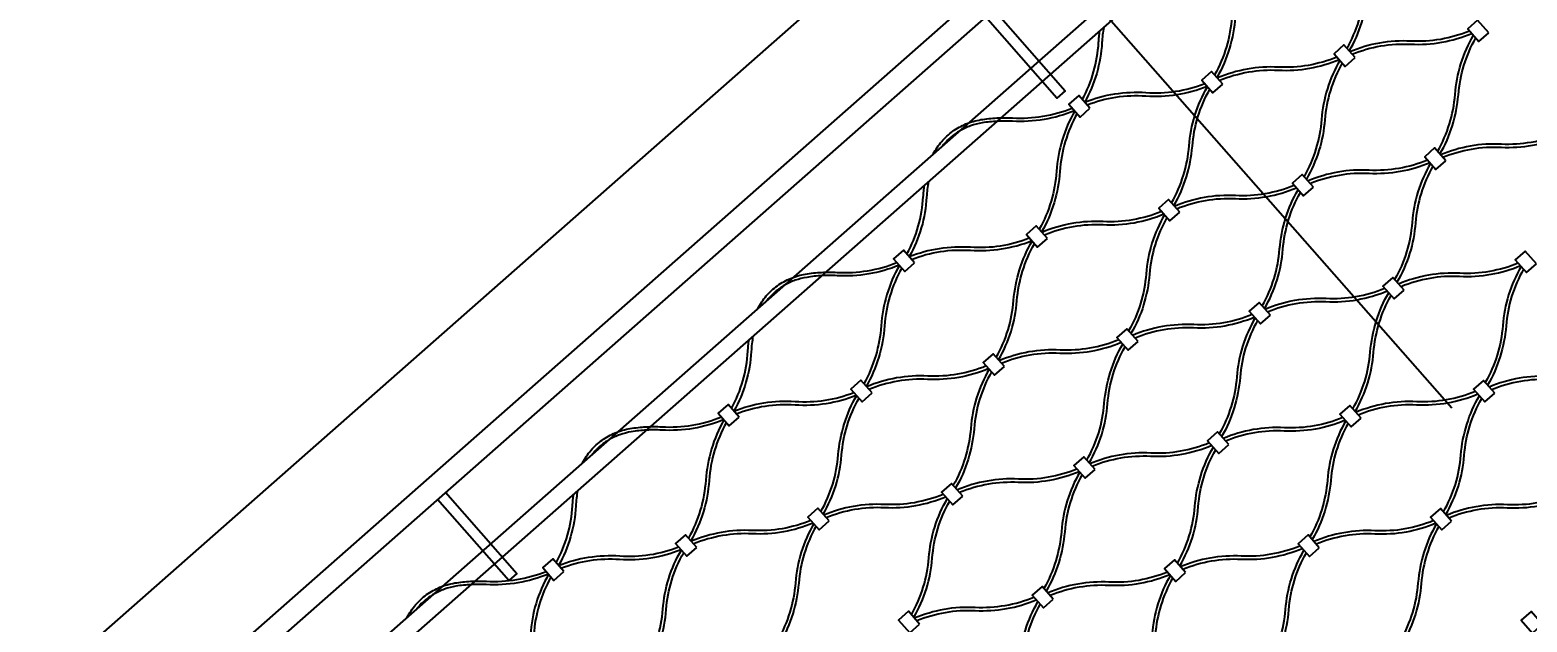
# Model space of a CAD drawing. Header units: millimetres. Extents: x 832728086 to 834530684, y 817551485 to 818349469.
# Drawn here: x 834422796 to 834423475, y 817821635 to 817821903 of the extents above; entities that cross this region are included whole.
import ezdxf

# ---------------------------------------------------------------- set-up
doc = ezdxf.new("R2010")
doc.units = ezdxf.units.MM
doc.header["$LTSCALE"] = 100
doc.linetypes.add('Grid Line', pattern=[22.225, 12.7, -3.175, 3.175, -3.175])
doc.layers.add('056-Railing-l', color=6, linetype='Continuous', lineweight=25)
for name, color, linetype in [('DLN020__', 6, 'Continuous'), ('DLN030_2', 1, 'Continuous'), ('mesh- l', 8, 'Continuous')]:
    doc.layers.add(name, color=color, linetype=linetype)
doc.styles.add('Swis721tBT', font='swissl.ttf')
doc.dimstyles.new('INTDIM350', dxfattribs={"dimtxt": 350, "dimasz": 200, "dimexe": 100, "dimexo": 150, "dimgap": 100, "dimtad": 1, "dimdec": 0, "dimzin": 9, "dimdsep": 46, "dimtxsty": 'Swis721tBT', "dimblk": 'OPEN30', "dimcen": -125, "dimclrd": 256, "dimclre": 256, "dimclrt": 2, "dimaunit": 1, "dimadec": 1, "dimazin": 0, "dimtfac": 0.444444, "dimtdec": 0, "dimtix": 1, "dimtmove": 2, "dimatfit": 3, "dimldrblk": 'OPEN30', "dimfxl": 0, "dimtolj": 1, "dimlwd": -1, "dimlwe": -1, "dimarcsym": 0})

# ---------------------------------------------------------------- blocks, each defined once
blk = doc.blocks.new('*D78')
at = {"layer": 'Defpoints', "color": 0}
for p in [(834424049.48, 817822695.36), (834423456.84, 817822182.7, 0.01), (834424222.84, 817821297.19, 0.01)]:
    blk.add_point(p, dxfattribs=at)
at = {"layer": 'DLN030_2', "linetype": 'Continuous'}
for p, q in [((834423570.28, 817822280.84), (834424125.11, 817822760.78)), ((834424815.48, 817821809.84), (834424049.48, 817822695.36)), ((834424336.28, 817821395.32), (834424891.11, 817821875.26))]:
    blk.add_line(p, q, dxfattribs=at)
at = {"layer": 'DLN030_2', "color": 2, "insert": (834424288.83, 817822128.34), "char_height": 175, "attachment_point": 5, "rotation": 130.86084, "style": 'Swis721tBT'}
blk.add_mtext('\\A1;1100 MIN.', dxfattribs=at)
blk = doc.blocks.new('_Open30')
at = {"color": 0, "linetype": 'ByBlock', "lineweight": -2}
for p, q in [((-1, 0.2679), (0, 0)), ((0, 0), (-1, -0.2679)), ((0, 0), (-1, 0))]:
    blk.add_line(p, q, dxfattribs=at)

msp = doc.modelspace()

# ---------------------------------------------------------------- linework, layer by layer
at = {"layer": '056-Railing-l', "elevation": 0.0052}
msp.add_lwpolyline([(834423493.1161, 817822141.4807), (834422485.3233, 817821254.5475, -0.41421356), (834422478.2666, 817821254.9976), (834422448.6416, 817821288.6596, -0.41421356), (834422449.0917, 817821295.7163), (834423456.8845, 817822182.6494)], format="xyb", dxfattribs=at)
msp.add_lwpolyline([(834423490.263, 817822152.2908), (834422474.9633, 817821258.7511)], dxfattribs=at)
at = {"layer": '056-Railing-l'}
for points in [[(834422503.9716, 817821229.5686), (834423502.3835, 817822108.2459)], [(834422509.2569, 817821223.5631), (834423507.6688, 817822102.2404)], [(834423233.2385, 817821912.6736), (834423265.5968, 817821875.9059), (834423261.8434, 817821872.6026), (834423229.485, 817821909.3703)], [(834422984.5738, 817821693.8301), (834423016.9322, 817821657.0625), (834423013.1787, 817821653.7592), (834422980.8204, 817821690.5268)]]:
    msp.add_lwpolyline(points, dxfattribs=at)
at = {"layer": 'DLN020__', "linetype": 'Grid Line'}
msp.add_line((834425958.1968, 817818871.8664), (834422935.9249, 817822305.974), dxfattribs=at)
at = {"layer": 'mesh- l'}
for points in [[(834423393.5137, 817821895.1373, 0.05541212), (834423398.8976, 817821907.5854, 0.05509445), (834423401.4249, 817821920.9114, -0.0561917), (834423404.0935, 817821934.8166, -0.05650781), (834423409.7989, 817821947.774)], [(834423394.5805, 817821893.9251, 0.05643381), (834423400.2721, 817821906.8711, 0.05608633), (834423402.9349, 817821920.7613, -0.05520174), (834423405.468, 817821934.1023, -0.05548959), (834423410.8655, 817821946.562)], [(834423349.5743, 817821936.7683, 0.05606721), (834423343.8937, 817821923.5498, 0.05608013), (834423341.2922, 817821909.3997, -0.05502564), (834423338.8287, 817821895.8397, -0.05501314), (834423333.4671, 817821883.1434)], [(834423350.6469, 817821935.5495, 0.05501314), (834423345.2853, 817821922.8532, 0.05502564), (834423342.8218, 817821909.2932, -0.05608013), (834423340.2203, 817821895.1431, -0.05606721), (834423334.5397, 817821881.9246)], [(834423273.4316, 817821871.9198, 0.05599537), (834423278.5809, 817821884.4713, 0.05505305), (834423280.8426, 817821897.8511, -0.01031828), (834423281.0472, 817821900.4667, -0.01035536), (834423281.3599, 817821903.0716)], [(834423283.143, 817821904.6408, 0.01408953), (834423282.6516, 817821901.197, 0.01402125), (834423282.3546, 817821897.731, -0.05610981), (834423279.9644, 817821883.7695, -0.05708383), (834423274.5057, 817821870.7024)], [(834423394.8113, 817821893.6629, -0.05643381), (834423408.3756, 817821897.6634, -0.05608633), (834423422.4915, 817821898.5398, 0.05520174), (834423436.0463, 817821899.3572, 0.05548959), (834423449.0908, 817821903.1279)], [(834423395.8781, 817821892.4506, -0.05541212), (834423408.9095, 817821896.2093, -0.05509445), (834423422.4485, 817821897.0229, 0.0561917), (834423436.5801, 817821897.9032, 0.05650781), (834423450.1574, 817821901.916)], [(834423434.6342, 817821848.4134, 0.05541212), (834423440.0181, 817821860.8616, 0.05509445), (834423442.5454, 817821874.1875, -0.0561917), (834423445.214, 817821888.0927, -0.05650781), (834423450.9194, 817821901.0501)], [(834423435.701, 817821847.2012, 0.05643381), (834423441.3926, 817821860.1472, 0.05608633), (834423444.0554, 817821874.0374, -0.05520174), (834423446.5885, 817821887.3784, -0.05548959), (834423451.986, 817821899.8381)], [(834423389.0096, 817821891.1734, -0.05541212), (834423375.9782, 817821887.4147, -0.05509445), (834423362.4392, 817821886.6011, 0.0561917), (834423348.3077, 817821885.7208, 0.05650781), (834423334.7303, 817821881.708)], [(834423390.0764, 817821889.9611, -0.05643381), (834423376.5121, 817821885.9606, -0.05608633), (834423362.3963, 817821885.0842, 0.05520174), (834423348.8415, 817821884.2668, 0.05548959), (834423335.7969, 817821880.4961)], [(834423390.3072, 817821889.6989, 0.05643381), (834423384.6156, 817821876.7529, 0.05608633), (834423381.9528, 817821862.8627, -0.05520174), (834423379.4197, 817821849.5217, -0.05548959), (834423374.0222, 817821837.062)], [(834423391.374, 817821888.4867, 0.05541212), (834423385.9901, 817821876.0386, 0.05509445), (834423383.4628, 817821862.7126, -0.0561917), (834423380.7942, 817821848.8074, -0.05650781), (834423375.0888, 817821835.85)], [(834423274.5057, 817821870.7024, -0.05708602), (834423288.1553, 817821874.474, -0.05611313), (834423302.3062, 817821875.0891, 0.0550563), (834423315.8638, 817821875.6497, 0.05599755), (834423328.963, 817821879.1794)], [(834423275.5783, 817821869.4836, -0.05599755), (834423288.6775, 817821873.0133, -0.0550563), (834423302.2351, 817821873.5739, 0.05611313), (834423316.386, 817821874.189, 0.05708602), (834423330.0356, 817821877.9606)], [(834423313.941, 817821825.1074, 0.05541212), (834423319.3249, 817821837.5555, 0.05509445), (834423321.8522, 817821850.8815, -0.0561917), (834423324.5208, 817821864.7866, -0.05650781), (834423330.2262, 817821877.7441)], [(834423315.0078, 817821823.8952, 0.05643381), (834423320.6995, 817821836.8412, 0.05608633), (834423323.3622, 817821850.7313, -0.05520174), (834423325.8953, 817821864.0724, -0.05548959), (834423331.2928, 817821876.5321)], [(834423205.8347, 817821847.2607, -0.05860139), (834423209.6418, 817821852.9086, -0.05917135), (834423214.6598, 817821857.5129, -0.02930836), (834423217.5562, 817821859.3515, -0.02849228), (834423220.6456, 817821860.844, -0.02885387), (834423223.9905, 817821862.0099, -0.02749601), (834423227.4458, 817821862.7924, -0.0280161), (834423234.6055, 817821863.5956, -0.02801983), (834423241.81, 817821863.5933, 0.05502888), (834423255.5718, 817821864.3316, 0.05501523), (834423268.8414, 817821868.0535)], [(834423269.9155, 817821866.8361, -0.05606931), (834423256.0879, 817821862.8633, -0.05608344), (834423241.7232, 817821862.0624, 0.02749376), (834423234.8222, 817821862.0719, 0.02749016), (834423227.9618, 817821861.3242, 0.04356081), (834423222.767, 817821859.9944, 0.04700524), (834423217.8995, 817821857.7526, 0.04659424), (834423213.6778, 817821854.7471, 0.04734182), (834423210.0916, 817821851.0071)], [(834423270.0016, 817821866.7384, 0.05606721), (834423264.3211, 817821853.5199, 0.05608013), (834423261.7195, 817821839.3698, -0.05502564), (834423259.256, 817821825.8098, -0.05501314), (834423253.8944, 817821813.1135)], [(834423271.0742, 817821865.5196, 0.05501314), (834423265.7127, 817821852.8233, 0.05502564), (834423263.2491, 817821839.2633, -0.05608013), (834423260.6476, 817821825.1131, -0.05606721), (834423254.9671, 817821811.8947)], [(834423435.9318, 817821846.939, -0.05643381), (834423449.4961, 817821850.9396, -0.05608633), (834423463.612, 817821851.8159, 0.05520174), (834423477.1668, 817821852.6333, 0.05548959), (834423490.2113, 817821856.404)], [(834423436.9987, 817821845.7268, -0.05541212), (834423450.03, 817821849.4854, -0.05509445), (834423463.5691, 817821850.299, 0.0561917), (834423477.7006, 817821851.1793, 0.05650781), (834423491.2779, 817821855.1921)], [(834423430.1301, 817821844.4495, -0.05541212), (834423417.0988, 817821840.6908, -0.05509445), (834423403.5597, 817821839.8772, 0.0561917), (834423389.4282, 817821838.9969, 0.05650781), (834423375.8509, 817821834.9841)], [(834423431.1969, 817821843.2372, -0.05643381), (834423417.6326, 817821839.2367, -0.05608633), (834423403.5168, 817821838.3604, 0.05520174), (834423389.962, 817821837.5429, 0.05548959), (834423376.9175, 817821833.7722)], [(834423431.4277, 817821842.975, 0.05643381), (834423425.7361, 817821830.029, 0.05608633), (834423423.0734, 817821816.1389, -0.05520174), (834423420.5403, 817821802.7978, -0.05548959), (834423415.1427, 817821790.3381)], [(834423432.4946, 817821841.7628, 0.05541212), (834423427.1106, 817821829.3147, 0.05509445), (834423424.5834, 817821815.9887, -0.0561917), (834423421.9147, 817821802.0836, -0.05650781), (834423416.2093, 817821789.1261)], [(834423193.8589, 817821801.8899, 0.05599537), (834423199.0083, 817821814.4414, 0.05505305), (834423201.2699, 817821827.8211, -0.01031828), (834423201.4746, 817821830.4367, -0.01035536), (834423201.7872, 817821833.0416)], [(834423203.5703, 817821834.6109, 0.01408953), (834423203.079, 817821831.1671, 0.01402125), (834423202.7819, 817821827.701, -0.05610981), (834423200.3917, 817821813.7396, -0.05708383), (834423194.933, 817821800.6724)], [(834423315.2386, 817821823.633, -0.05643381), (834423328.8029, 817821827.6335, -0.05608633), (834423342.9188, 817821828.5098, 0.05520174), (834423356.4736, 817821829.3273, 0.05548959), (834423369.5181, 817821833.098)], [(834423316.3055, 817821822.4207, -0.05541212), (834423329.3368, 817821826.1794, -0.05509445), (834423342.8759, 817821826.993, 0.0561917), (834423357.0074, 817821827.8733, 0.05650781), (834423370.5847, 817821831.8861)], [(834423355.0615, 817821778.3835, 0.05541212), (834423360.4454, 817821790.8316, 0.05509445), (834423362.9727, 817821804.1576, -0.0561917), (834423365.6414, 817821818.0628, -0.05650781), (834423371.3467, 817821831.0202)], [(834423356.1284, 817821777.1713, 0.05643381), (834423361.82, 817821790.1173, 0.05608633), (834423364.4827, 817821804.0075, -0.05520174), (834423367.0158, 817821817.3485, -0.05548959), (834423372.4133, 817821829.8082)], [(834423309.4369, 817821821.1434, -0.05541212), (834423296.4056, 817821817.3848, -0.05509445), (834423282.8665, 817821816.5712, 0.0561917), (834423268.735, 817821815.6909, 0.05650781), (834423255.1577, 817821811.6781)], [(834423310.5037, 817821819.9312, -0.05643381), (834423296.9395, 817821815.9306, -0.05608633), (834423282.8236, 817821815.0543, 0.05520174), (834423269.2688, 817821814.2369, 0.05548959), (834423256.2243, 817821810.4662)], [(834423310.7345, 817821819.669, 0.05643381), (834423305.0429, 817821806.723, 0.05608633), (834423302.3802, 817821792.8328, -0.05520174), (834423299.8471, 817821779.4917, -0.05548959), (834423294.4495, 817821767.032)], [(834423311.8014, 817821818.4568, 0.05541212), (834423306.4174, 817821806.0086, 0.05509445), (834423303.8902, 817821792.6827, -0.0561917), (834423301.2215, 817821778.7775, -0.05650781), (834423295.5161, 817821765.8201)], [(834423194.933, 817821800.6724, -0.05708602), (834423208.5826, 817821804.4441, -0.05611313), (834423222.7335, 817821805.0592, 0.0550563), (834423236.2912, 817821805.6198, 0.05599755), (834423249.3903, 817821809.1495)], [(834423196.0057, 817821799.4537, -0.05599755), (834423209.1048, 817821802.9834, -0.0550563), (834423222.6624, 817821803.544, 0.05611313), (834423236.8133, 817821804.1591, 0.05708602), (834423250.4629, 817821807.9307)], [(834423234.3683, 817821755.0775, 0.05541212), (834423239.7522, 817821767.5256, 0.05509445), (834423242.2795, 817821780.8516, -0.0561917), (834423244.9482, 817821794.7567, -0.05650781), (834423250.6536, 817821807.7141)], [(834423235.4352, 817821753.8653, 0.05643381), (834423241.1268, 817821766.8113, 0.05608633), (834423243.7895, 817821780.7014, -0.05520174), (834423246.3226, 817821794.0425, -0.05548959), (834423251.7201, 817821806.5022)], [(834423126.262, 817821777.2308, -0.05860139), (834423130.0691, 817821782.8787, -0.05917135), (834423135.0872, 817821787.483, -0.02930836), (834423137.9836, 817821789.3216, -0.02849228), (834423141.0729, 817821790.8141, -0.02885387), (834423144.4178, 817821791.98, -0.02749601), (834423147.8731, 817821792.7625, -0.0280161), (834423155.0328, 817821793.5657, -0.02801983), (834423162.2373, 817821793.5633, 0.05502888), (834423175.9992, 817821794.3016, 0.05501523), (834423189.2687, 817821798.0236)], [(834423190.3428, 817821796.8062, -0.05606931), (834423176.5152, 817821792.8334, -0.05608344), (834423162.1505, 817821792.0325, 0.02749376), (834423155.2495, 817821792.042, 0.02749016), (834423148.3891, 817821791.2942, 0.04356081), (834423143.1943, 817821789.9645, 0.04700524), (834423138.3269, 817821787.7227, 0.04659424), (834423134.1051, 817821784.7172, 0.04734182), (834423130.5189, 817821780.9772)], [(834423190.4289, 817821796.7085, 0.05606721), (834423184.7484, 817821783.49, 0.05608013), (834423182.1469, 817821769.3398, -0.05502564), (834423179.6833, 817821755.7799, -0.05501314), (834423174.3218, 817821743.0835)], [(834423471.2506, 817821797.7256, -0.05541212), (834423458.2193, 817821793.9669, -0.05509445), (834423444.6802, 817821793.1533, 0.0561917), (834423430.5487, 817821792.273, 0.05650781), (834423416.9714, 817821788.2602)], [(834423191.5015, 817821795.4897, 0.05501314), (834423186.14, 817821782.7934, 0.05502564), (834423183.6764, 817821769.2334, -0.05608013), (834423181.0749, 817821755.0832, -0.05606721), (834423175.3944, 817821741.8648)], [(834423472.3175, 817821796.5134, -0.05643381), (834423458.7532, 817821792.5128, -0.05608633), (834423444.6373, 817821791.6365, 0.05520174), (834423431.0825, 817821790.819, 0.05548959), (834423418.038, 817821787.0483)], [(834423472.5482, 817821796.2511, 0.05643381), (834423466.8566, 817821783.3051, 0.05608633), (834423464.1939, 817821769.415, -0.05520174), (834423461.6608, 817821756.0739, -0.05548959), (834423456.2633, 817821743.6142)], [(834423473.6151, 817821795.0389, 0.05541212), (834423468.2311, 817821782.5908, 0.05509445), (834423465.7039, 817821769.2648, -0.0561917), (834423463.0352, 817821755.3597, -0.05650781), (834423457.3298, 817821742.4023)], [(834423356.3591, 817821776.9091, -0.05643381), (834423369.9234, 817821780.9096, -0.05608633), (834423384.0393, 817821781.7859, 0.05520174), (834423397.5941, 817821782.6034, 0.05548959), (834423410.6386, 817821786.3741)], [(834423357.426, 817821775.6968, -0.05541212), (834423370.4573, 817821779.4555, -0.05509445), (834423383.9964, 817821780.2691, 0.0561917), (834423398.1279, 817821781.1494, 0.05650781), (834423411.7052, 817821785.1622)], [(834423396.182, 817821731.6596, 0.05541212), (834423401.566, 817821744.1078, 0.05509445), (834423404.0932, 817821757.4337, -0.0561917), (834423406.7619, 817821771.3389, -0.05650781), (834423412.4673, 817821784.2963)], [(834423397.2489, 817821730.4474, 0.05643381), (834423402.9405, 817821743.3934, 0.05608633), (834423405.6032, 817821757.2836, -0.05520174), (834423408.1363, 817821770.6246, -0.05548959), (834423413.5339, 817821783.0843)], [(834423350.5574, 817821774.4196, -0.05541212), (834423337.5261, 817821770.6609, -0.05509445), (834423323.987, 817821769.8473, 0.0561917), (834423309.8555, 817821768.967, 0.05650781), (834423296.2782, 817821764.9542)], [(834423351.6243, 817821773.2073, -0.05643381), (834423338.06, 817821769.2067, -0.05608633), (834423323.9441, 817821768.3304, 0.05520174), (834423310.3893, 817821767.513, 0.05548959), (834423297.3448, 817821763.7423)], [(834423351.855, 817821772.9451, 0.05643381), (834423346.1634, 817821759.9991, 0.05608633), (834423343.5007, 817821746.1089, -0.05520174), (834423340.9676, 817821732.7679, -0.05548959), (834423335.5701, 817821720.3082)], [(834423352.9219, 817821771.7329, 0.05541212), (834423347.538, 817821759.2847, 0.05509445), (834423345.0107, 817821745.9588, -0.0561917), (834423342.342, 817821732.0536, -0.05650781), (834423336.6366, 817821719.0962)], [(834423114.2862, 817821731.86, 0.05599537), (834423119.4356, 817821744.4115, 0.05505305), (834423121.6972, 817821757.7912, -0.01031828), (834423121.9019, 817821760.4068, -0.01035536), (834423122.2145, 817821763.0117)], [(834423123.9976, 817821764.581, 0.01408953), (834423123.5063, 817821761.1372, 0.01402125), (834423123.2092, 817821757.6711, -0.05610981), (834423120.819, 817821743.7097, -0.05708383), (834423115.3604, 817821730.6425)], [(834423235.6659, 817821753.603, -0.05643381), (834423249.2302, 817821757.6036, -0.05608633), (834423263.3461, 817821758.4799, 0.05520174), (834423276.9009, 817821759.2974, 0.05548959), (834423289.9454, 817821763.0681)], [(834423236.7328, 817821752.3908, -0.05541212), (834423249.7641, 817821756.1495, -0.05509445), (834423263.3032, 817821756.9631, 0.0561917), (834423277.4347, 817821757.8434, 0.05650781), (834423291.012, 817821761.8562)], [(834423275.4888, 817821708.3536, 0.05541212), (834423280.8728, 817821720.8017, 0.05509445), (834423283.4, 817821734.1277, -0.0561917), (834423286.0687, 817821748.0328, -0.05650781), (834423291.7741, 817821760.9903)], [(834423276.5557, 817821707.1414, 0.05643381), (834423282.2473, 817821720.0874, 0.05608633), (834423284.91, 817821733.9775, -0.05520174), (834423287.4431, 817821747.3186, -0.05548959), (834423292.8407, 817821759.7783)], [(834423229.8642, 817821751.1135, -0.05541212), (834423216.8329, 817821747.3549, -0.05509445), (834423203.2938, 817821746.5412, 0.0561917), (834423189.1623, 817821745.661, 0.05650781), (834423175.585, 817821741.6482)], [(834423230.9311, 817821749.9013, -0.05643381), (834423217.3668, 817821745.9007, -0.05608633), (834423203.2509, 817821745.0244, 0.05520174), (834423189.6961, 817821744.2069, 0.05548959), (834423176.6516, 817821740.4362)], [(834423231.1618, 817821749.6391, 0.05643381), (834423225.4702, 817821736.693, 0.05608633), (834423222.8075, 817821722.8029, -0.05520174), (834423220.2744, 817821709.4618, -0.05548959), (834423214.8769, 817821697.0021)], [(834423512.3711, 817821751.0017, -0.05541212), (834423499.3398, 817821747.243, -0.05509445), (834423485.8007, 817821746.4294, 0.0561917), (834423471.6692, 817821745.5492, 0.05650781), (834423458.0919, 817821741.5364)], [(834423513.438, 817821749.7895, -0.05643381), (834423499.8737, 817821745.7889, -0.05608633), (834423485.7578, 817821744.9126, 0.05520174), (834423472.203, 817821744.0951, 0.05548959), (834423459.1585, 817821740.3244)], [(834423232.2287, 817821748.4269, 0.05541212), (834423226.8448, 817821735.9787, 0.05509445), (834423224.3175, 817821722.6527, -0.0561917), (834423221.6488, 817821708.7476, -0.05650781), (834423215.9435, 817821695.7902)], [(834423115.3604, 817821730.6425, -0.05708602), (834423129.01, 817821734.4142, -0.05611313), (834423143.1608, 817821735.0292, 0.0550563), (834423156.7185, 817821735.5899, 0.05599755), (834423169.8176, 817821739.1196)], [(834423116.433, 817821729.4237, -0.05599755), (834423129.5321, 817821732.9534, -0.0550563), (834423143.0898, 817821733.5141, 0.05611313), (834423157.2407, 817821734.1291, 0.05708602), (834423170.8903, 817821737.9008)], [(834423154.7956, 817821685.0476, 0.05541212), (834423160.1796, 817821697.4957, 0.05509445), (834423162.7068, 817821710.8217, -0.0561917), (834423165.3755, 817821724.7268, -0.05650781), (834423171.0809, 817821737.6842)], [(834423155.8625, 817821683.8353, 0.05643381), (834423161.5541, 817821696.7814, 0.05608633), (834423164.2168, 817821710.6715, -0.05520174), (834423166.7499, 817821724.0126, -0.05548959), (834423172.1475, 817821736.4723)], [(834423397.4797, 817821730.1852, -0.05643381), (834423411.0439, 817821734.1858, -0.05608633), (834423425.1598, 817821735.0621, 0.05520174), (834423438.7146, 817821735.8795, 0.05548959), (834423451.7591, 817821739.6502)], [(834423398.5465, 817821728.973, -0.05541212), (834423411.5778, 817821732.7316, -0.05509445), (834423425.1169, 817821733.5452, 0.0561917), (834423439.2484, 817821734.4255, 0.05650781), (834423452.8257, 817821738.4383)], [(834423437.3026, 817821684.9357, 0.05541212), (834423442.6865, 817821697.3839, 0.05509445), (834423445.2138, 817821710.7098, -0.0561917), (834423447.8824, 817821724.615, -0.05650781), (834423453.5878, 817821737.5724)], [(834423438.3694, 817821683.7235, 0.05643381), (834423444.061, 817821696.6696, 0.05608633), (834423446.7237, 817821710.5597, -0.05520174), (834423449.2568, 817821723.9008, -0.05548959), (834423454.6544, 817821736.3605)], [(834423046.6894, 817821707.2009, -0.05860139), (834423050.4964, 817821712.8488, -0.05917135), (834423055.5145, 817821717.453, -0.02930836), (834423058.4109, 817821719.2917, -0.02849228), (834423061.5003, 817821720.7842, -0.02885387), (834423064.8452, 817821721.95, -0.02749601), (834423068.3004, 817821722.7326, -0.0280161), (834423075.4601, 817821723.5358, -0.02801983), (834423082.6647, 817821723.5334, 0.05502888), (834423096.4265, 817821724.2717, 0.05501523), (834423109.696, 817821727.9937)], [(834423110.7702, 817821726.7762, -0.05606931), (834423096.9425, 817821722.8035, -0.05608344), (834423082.5779, 817821722.0026, 0.02749376), (834423075.6768, 817821722.0121, 0.02749016), (834423068.8165, 817821721.2643, 0.04356081), (834423063.6217, 817821719.9346, 0.04700524), (834423058.7542, 817821717.6928, 0.04659424), (834423054.5324, 817821714.6873, 0.04734182), (834423050.9462, 817821710.9472)], [(834423110.8562, 817821726.6786, 0.05606721), (834423105.1757, 817821713.4601, 0.05608013), (834423102.5742, 817821699.3099, -0.05502564), (834423100.1106, 817821685.75, -0.05501314), (834423094.7491, 817821673.0536)], [(834423111.9289, 817821725.4598, 0.05501314), (834423106.5673, 817821712.7635, 0.05502564), (834423104.1038, 817821699.2035, -0.05608013), (834423101.5022, 817821685.0533, -0.05606721), (834423095.8217, 817821671.8348)], [(834423391.6779, 817821727.6957, -0.05541212), (834423378.6466, 817821723.937, -0.05509445), (834423365.1075, 817821723.1234, 0.0561917), (834423350.976, 817821722.2431, 0.05650781), (834423337.3987, 817821718.2303)], [(834423392.7448, 817821726.4834, -0.05643381), (834423379.1805, 817821722.4829, -0.05608633), (834423365.0646, 817821721.6066, 0.05520174), (834423351.5098, 817821720.7891, 0.05548959), (834423338.4653, 817821717.0184)], [(834423392.9755, 817821726.2212, 0.05643381), (834423387.2839, 817821713.2752, 0.05608633), (834423384.6212, 817821699.3851, -0.05520174), (834423382.0881, 817821686.044, -0.05548959), (834423376.6906, 817821673.5843)], [(834423394.0424, 817821725.009, 0.05541212), (834423388.6585, 817821712.5609, 0.05509445), (834423386.1312, 817821699.2349, -0.0561917), (834423383.4626, 817821685.3298, -0.05650781), (834423377.7572, 817821672.3723)], [(834423276.7865, 817821706.8791, -0.05643381), (834423290.3507, 817821710.8797, -0.05608633), (834423304.4666, 817821711.756, 0.05520174), (834423318.0214, 817821712.5735, 0.05548959), (834423331.0659, 817821716.3442)], [(834423277.8533, 817821705.6669, -0.05541212), (834423290.8846, 817821709.4256, -0.05509445), (834423304.4237, 817821710.2392, 0.0561917), (834423318.5552, 817821711.1195, 0.05650781), (834423332.1325, 817821715.1323)], [(834423316.6094, 817821661.6297, 0.05541212), (834423321.9933, 817821674.0778, 0.05509445), (834423324.5206, 817821687.4038, -0.0561917), (834423327.1892, 817821701.309, -0.05650781), (834423332.8946, 817821714.2664)], [(834423317.6762, 817821660.4175, 0.05643381), (834423323.3678, 817821673.3635, 0.05608633), (834423326.0306, 817821687.2536, -0.05520174), (834423328.5636, 817821700.5947, -0.05548959), (834423333.9612, 817821713.0544)], [(834423270.9847, 817821704.3896, -0.05541212), (834423257.9534, 817821700.631, -0.05509445), (834423244.4143, 817821699.8174, 0.0561917), (834423230.2828, 817821698.9371, 0.05650781), (834423216.7055, 817821694.9243)], [(834423272.0516, 817821703.1774, -0.05643381), (834423258.4873, 817821699.1768, -0.05608633), (834423244.3714, 817821698.3005, 0.05520174), (834423230.8166, 817821697.483, 0.05548959), (834423217.7721, 817821693.7124)], [(834423272.2824, 817821702.9152, 0.05643381), (834423266.5907, 817821689.9691, 0.05608633), (834423263.928, 817821676.079, -0.05520174), (834423261.3949, 817821662.7379, -0.05548959), (834423255.9974, 817821650.2782)], [(834423273.3492, 817821701.703, 0.05541212), (834423267.9653, 817821689.2548, 0.05509445), (834423265.438, 817821675.9289, -0.0561917), (834423262.7694, 817821662.0237, -0.05650781), (834423257.064, 817821649.0663)], [(834423034.7135, 817821661.8301, 0.05599537), (834423039.8629, 817821674.3815, 0.05505305), (834423042.1245, 817821687.7613, -0.01031828), (834423042.3292, 817821690.3769, -0.01035536), (834423042.6418, 817821692.9818)], [(834423044.4249, 817821694.5511, 0.01408953), (834423043.9336, 817821691.1072, 0.01402125), (834423043.6366, 817821687.6412, -0.05610981), (834423041.2463, 817821673.6798, -0.05708383), (834423035.7877, 817821660.6126)], [(834423156.0933, 817821683.5731, -0.05643381), (834423169.6576, 817821687.5737, -0.05608633), (834423183.7734, 817821688.45, 0.05520174), (834423197.3282, 817821689.2675, 0.05548959), (834423210.3727, 817821693.0382)], [(834423157.1601, 817821682.3609, -0.05541212), (834423170.1914, 817821686.1196, -0.05509445), (834423183.7305, 817821686.9332, 0.0561917), (834423197.862, 817821687.8134, 0.05650781), (834423211.4393, 817821691.8262)], [(834423195.9162, 817821638.3237, 0.05541212), (834423201.3001, 817821650.7718, 0.05509445), (834423203.8274, 817821664.0978, -0.0561917), (834423206.496, 817821678.0029, -0.05650781), (834423212.2014, 817821690.9603)], [(834423196.983, 817821637.1115, 0.05643381), (834423202.6746, 817821650.0575, 0.05608633), (834423205.3374, 817821663.9476, -0.05520174), (834423207.8705, 817821677.2887, -0.05548959), (834423213.268, 817821689.7484)], [(834423438.6002, 817821683.4613, -0.05643381), (834423452.1645, 817821687.4619, -0.05608633), (834423466.2803, 817821688.3382, 0.05520174), (834423479.8351, 817821689.1557, 0.05548959), (834423492.8797, 817821692.9263)], [(834423439.667, 817821682.2491, -0.05541212), (834423452.6983, 817821686.0077, -0.05509445), (834423466.2374, 817821686.8213, 0.0561917), (834423480.3689, 817821687.7016, 0.05650781), (834423493.9463, 817821691.7144)], [(834423150.2915, 817821681.0836, -0.05541212), (834423137.2602, 817821677.3249, -0.05509445), (834423123.7211, 817821676.5113, 0.0561917), (834423109.5896, 817821675.6311, 0.05650781), (834423096.0123, 817821671.6183)], [(834423151.3584, 817821679.8714, -0.05643381), (834423137.7941, 817821675.8708, -0.05608633), (834423123.6782, 817821674.9945, 0.05520174), (834423110.1234, 817821674.177, 0.05548959), (834423097.0789, 817821670.4063)], [(834423151.5892, 817821679.6092, 0.05643381), (834423145.8976, 817821666.6631, 0.05608633), (834423143.2348, 817821652.773, -0.05520174), (834423140.7017, 817821639.4319, -0.05548959), (834423135.3042, 817821626.9722)], [(834423152.656, 817821678.3969, 0.05541212), (834423147.2721, 817821665.9488, 0.05509445), (834423144.7448, 817821652.6228, -0.0561917), (834423142.0762, 817821638.7177, -0.05650781), (834423136.3708, 817821625.7603)], [(834423432.7984, 817821680.9718, -0.05541212), (834423419.7671, 817821677.2131, -0.05509445), (834423406.2281, 817821676.3995, 0.0561917), (834423392.0965, 817821675.5192, 0.05650781), (834423378.5192, 817821671.5064)], [(834423433.8653, 817821679.7596, -0.05643381), (834423420.301, 817821675.759, -0.05608633), (834423406.1851, 817821674.8827, 0.05520174), (834423392.6303, 817821674.0652, 0.05548959), (834423379.5858, 817821670.2945)], [(834423434.0961, 817821679.4973, 0.05643381), (834423428.4045, 817821666.5513, 0.05608633), (834423425.7417, 817821652.6612, -0.05520174), (834423423.2086, 817821639.3201, -0.05548959), (834423417.8111, 817821626.8604)], [(834423435.1629, 817821678.2851, 0.05541212), (834423429.779, 817821665.837, 0.05509445), (834423427.2517, 817821652.511, -0.0561917), (834423424.5831, 817821638.6059, -0.05650781), (834423418.8777, 817821625.6484)], [(834423035.7877, 817821660.6126, -0.05708602), (834423049.4373, 817821664.3843, -0.05611313), (834423063.5882, 817821664.9993, 0.0550563), (834423077.1458, 817821665.56, 0.05599755), (834423090.245, 817821669.0897)], [(834423036.8603, 817821659.3938, -0.05599755), (834423049.9595, 817821662.9235, -0.0550563), (834423063.5171, 817821663.4842, 0.05611313), (834423077.668, 817821664.0992, 0.05708602), (834423091.3176, 817821667.8709)], [(834423075.223, 817821615.0176, 0.05541212), (834423080.6069, 817821627.4658, 0.05509445), (834423083.1342, 817821640.7918, -0.0561917), (834423085.8028, 817821654.6969, -0.05650781), (834423091.5082, 817821667.6543)], [(834423317.907, 817821660.1553, -0.05643381), (834423331.4713, 817821664.1558, -0.05608633), (834423345.5871, 817821665.0321, 0.05520174), (834423359.1419, 817821665.8496, 0.05548959), (834423372.1865, 817821669.6203)], [(834423318.9738, 817821658.943, -0.05541212), (834423332.0052, 817821662.7017, -0.05509445), (834423345.5442, 817821663.5153, 0.0561917), (834423359.6757, 817821664.3956, 0.05650781), (834423373.2531, 817821668.4084)], [(834423076.2898, 817821613.8054, 0.05643381), (834423081.9814, 817821626.7515, 0.05608633), (834423084.6442, 817821640.6416, -0.05520174), (834423087.1773, 817821653.9827, -0.05548959), (834423092.5748, 817821666.4424)], [(834423357.7299, 817821614.9058, 0.05541212), (834423363.1138, 817821627.354, 0.05509445), (834423365.6411, 817821640.6799, -0.0561917), (834423368.3097, 817821654.5851, -0.05650781), (834423374.0151, 817821667.5425)], [(834423358.7967, 817821613.6936, 0.05643381), (834423364.4883, 817821626.6396, 0.05608633), (834423367.1511, 817821640.5298, -0.05520174), (834423369.6842, 817821653.8708, -0.05548959), (834423375.0817, 817821666.3305)], [(834422967.1167, 817821637.1709, -0.05860139), (834422970.9237, 817821642.8189, -0.05917135), (834422975.9418, 817821647.4231, -0.02930836), (834422978.8382, 817821649.2618, -0.02849228), (834422981.9276, 817821650.7543, -0.02885387), (834422985.2725, 817821651.9201, -0.02749601), (834422988.7278, 817821652.7026, -0.0280161), (834422995.8874, 817821653.5058, -0.02801983), (834423003.092, 817821653.5035, 0.05502888), (834423016.8538, 817821654.2418, 0.05501523), (834423030.1233, 817821657.9638)], [(834423031.1975, 817821656.7463, -0.05606931), (834423017.3698, 817821652.7736, -0.05608344), (834423003.0052, 817821651.9726, 0.02749376), (834422996.1042, 817821651.9821, 0.02749016), (834422989.2438, 817821651.2344, 0.04356081), (834422984.049, 817821649.9047, 0.04700524), (834422979.1815, 817821647.6629, 0.04659424), (834422974.9597, 817821644.6574, 0.04734182), (834422971.3736, 817821640.9173)], [(834423031.2836, 817821656.6487, 0.05606721), (834423025.603, 817821643.4302, 0.05608013), (834423023.0015, 817821629.28, -0.05502564), (834423020.5379, 817821615.72, -0.05501314), (834423015.1764, 817821603.0237)], [(834423032.3562, 817821655.4299, 0.05501314), (834423026.9946, 817821642.7335, 0.05502564), (834423024.5311, 817821629.1736, -0.05608013), (834423021.9296, 817821615.0234, -0.05606721), (834423016.249, 817821601.8049)], [(834423312.1053, 817821657.6657, -0.05541212), (834423299.0739, 817821653.9071, -0.05509445), (834423285.5349, 817821653.0935, 0.0561917), (834423271.4033, 817821652.2132, 0.05650781), (834423257.826, 817821648.2004)], [(834423313.1721, 817821656.4535, -0.05643381), (834423299.6078, 817821652.4529, -0.05608633), (834423285.4919, 817821651.5766, 0.05520174), (834423271.9371, 817821650.7592, 0.05548959), (834423258.8926, 817821646.9885)], [(834423313.4029, 817821656.1913, 0.05643381), (834423307.7113, 817821643.2453, 0.05608633), (834423305.0485, 817821629.3551, -0.05520174), (834423302.5154, 817821616.0141, -0.05548959), (834423297.1179, 817821603.5544)], [(834423314.4697, 817821654.9791, 0.05541212), (834423309.0858, 817821642.5309, 0.05509445), (834423306.5585, 817821629.205, -0.0561917), (834423303.8899, 817821615.2998, -0.05650781), (834423298.1845, 817821602.3424)], [(834423197.2138, 817821636.8492, -0.05643381), (834423210.7781, 817821640.8498, -0.05608633), (834423224.8939, 817821641.7261, 0.05520174), (834423238.4487, 817821642.5436, 0.05548959), (834423251.4933, 817821646.3143)], [(834423198.2806, 817821635.637, -0.05541212), (834423211.312, 817821639.3957, -0.05509445), (834423224.851, 817821640.2093, 0.0561917), (834423238.9825, 817821641.0895, 0.05650781), (834423252.5599, 817821645.1023)], [(834423237.0367, 817821591.5998, 0.05541212), (834423242.4206, 817821604.0479, 0.05509445), (834423244.9479, 817821617.3739, -0.0561917), (834423247.6165, 817821631.279, -0.05650781), (834423253.3219, 817821644.2365)], [(834423238.1035, 817821590.3876, 0.05643381), (834423243.7951, 817821603.3336, 0.05608633), (834423246.4579, 817821617.2237, -0.05520174), (834423248.991, 817821630.5648, -0.05548959), (834423254.3885, 817821643.0245)]]:
    msp.add_lwpolyline(points, format="xyb", dxfattribs=at)
for points in [[(834423457.8782, 817821902.2249), (834423452.8141, 817821907.9791), (834423448.3099, 817821904.0151), (834423453.3741, 817821898.2609)], [(834423457.8782, 817821902.2249), (834423452.8141, 817821907.9791), (834423448.3099, 817821904.0151), (834423453.3741, 817821898.2609)], [(834423397.228, 817821890.9169), (834423392.1638, 817821896.6711), (834423387.6597, 817821892.7071), (834423392.7239, 817821886.9529)], [(834423337.185, 817821878.9188), (834423332.1209, 817821884.6731), (834423327.6167, 817821880.7091), (834423332.6809, 817821874.9549)], [(834423337.185, 817821878.9188), (834423332.1209, 817821884.6731), (834423327.6167, 817821880.7091), (834423332.6809, 817821874.9549)], [(834423276.9246, 817821867.9539), (834423271.8604, 817821873.7081), (834423267.3563, 817821869.7441), (834423272.4205, 817821863.9899)], [(834423438.3485, 817821844.193), (834423433.2844, 817821849.9472), (834423428.7802, 817821845.9833), (834423433.8444, 817821840.229)], [(834423378.3055, 817821832.195), (834423373.2414, 817821837.9492), (834423368.7373, 817821833.9852), (834423373.8014, 817821828.231)], [(834423378.3055, 817821832.195), (834423373.2414, 817821837.9492), (834423368.7373, 817821833.9852), (834423373.8014, 817821828.231)], [(834423317.6553, 817821820.8869), (834423312.5912, 817821826.6412), (834423308.087, 817821822.6772), (834423313.1512, 817821816.923)], [(834423257.6123, 817821808.8889), (834423252.5482, 817821814.6432), (834423248.0441, 817821810.6792), (834423253.1082, 817821804.925)], [(834423257.6123, 817821808.8889), (834423252.5482, 817821814.6432), (834423248.0441, 817821810.6792), (834423253.1082, 817821804.925)], [(834423197.3519, 817821797.924), (834423192.2877, 817821803.6782), (834423187.7836, 817821799.7142), (834423192.8478, 817821793.96)], [(834423479.469, 817821797.4691), (834423474.4049, 817821803.2233), (834423469.9008, 817821799.2594), (834423474.9649, 817821793.5051)], [(834423419.4261, 817821785.4711), (834423414.3619, 817821791.2253), (834423409.8578, 817821787.2613), (834423414.9219, 817821781.5071)], [(834423358.7758, 817821774.1631), (834423353.7117, 817821779.9173), (834423349.2076, 817821775.9533), (834423354.2717, 817821770.1991)], [(834423298.7329, 817821762.165), (834423293.6687, 817821767.9193), (834423289.1646, 817821763.9553), (834423294.2288, 817821758.2011)], [(834423298.7329, 817821762.165), (834423293.6687, 817821767.9193), (834423289.1646, 817821763.9553), (834423294.2288, 817821758.2011)], [(834423238.0826, 817821750.857), (834423233.0185, 817821756.6113), (834423228.5144, 817821752.6473), (834423233.5785, 817821746.8931)], [(834423178.0397, 817821738.859), (834423172.9755, 817821744.6132), (834423168.4714, 817821740.6493), (834423173.5356, 817821734.8951)], [(834423178.0397, 817821738.859), (834423172.9755, 817821744.6132), (834423168.4714, 817821740.6493), (834423173.5356, 817821734.8951)], [(834423460.5466, 817821738.7472), (834423455.4824, 817821744.5014), (834423450.9783, 817821740.5375), (834423456.0425, 817821734.7832)], [(834423117.7792, 817821727.894), (834423112.7151, 817821733.6483), (834423108.211, 817821729.6843), (834423113.2751, 817821723.9301)], [(834423399.8964, 817821727.4392), (834423394.8322, 817821733.1934), (834423390.3281, 817821729.2294), (834423395.3922, 817821723.4752)], [(834423339.8534, 817821715.4412), (834423334.7892, 817821721.1954), (834423330.2851, 817821717.2314), (834423335.3493, 817821711.4772)], [(834423279.2032, 817821704.1331), (834423274.139, 817821709.8874), (834423269.6349, 817821705.9234), (834423274.699, 817821700.1692)], [(834423219.1602, 817821692.1351), (834423214.096, 817821697.8894), (834423209.5919, 817821693.9254), (834423214.6561, 817821688.1712)], [(834423219.1602, 817821692.1351), (834423214.096, 817821697.8894), (834423209.5919, 817821693.9254), (834423214.6561, 817821688.1712)], [(834423158.51, 817821680.8271), (834423153.4458, 817821686.5813), (834423148.9417, 817821682.6174), (834423154.0058, 817821676.8632)], [(834423441.0169, 817821680.7153), (834423435.9527, 817821686.4695), (834423431.4486, 817821682.5056), (834423436.5128, 817821676.7513)], [(834423098.467, 817821668.8291), (834423093.4028, 817821674.5833), (834423088.8987, 817821670.6194), (834423093.9629, 817821664.8651)], [(834423098.467, 817821668.8291), (834423093.4028, 817821674.5833), (834423088.8987, 817821670.6194), (834423093.9629, 817821664.8651)], [(834423380.9739, 817821668.7173), (834423375.9097, 817821674.4715), (834423371.4056, 817821670.5075), (834423376.4698, 817821664.7533)], [(834423038.2065, 817821657.8641), (834423033.1424, 817821663.6184), (834423028.6383, 817821659.6544), (834423033.7024, 817821653.9002)], [(834423320.3237, 817821657.4093), (834423315.2595, 817821663.1635), (834423310.7554, 817821659.1995), (834423315.8196, 817821653.4453)], [(834423260.2807, 817821645.4112), (834423255.2166, 817821651.1655), (834423250.7124, 817821647.2015), (834423255.7766, 817821641.4473)], [(834423199.6305, 817821634.1032), (834423194.5663, 817821639.8575), (834423190.0622, 817821635.8935), (834423195.1264, 817821630.1393)], [(834423199.6305, 817821634.1032), (834423194.5663, 817821639.8575), (834423190.0622, 817821635.8935), (834423195.1264, 817821630.1393)], [(834423482.1374, 817821633.9914), (834423477.0732, 817821639.7456), (834423472.5691, 817821635.7817), (834423477.6333, 817821630.0274)]]:
    msp.add_lwpolyline(points, close=True, dxfattribs=at)
for points in [[(834423414.3619, 817821791.2253), (834423409.8578, 817821787.2613)], [(834423419.4261, 817821785.4711), (834423414.3619, 817821791.2253)], [(834423409.8578, 817821787.2613), (834423414.9219, 817821781.5071)], [(834423414.9219, 817821781.5071), (834423419.4261, 817821785.4711)], [(834423455.4824, 817821744.5014), (834423450.9783, 817821740.5375)], [(834423460.5466, 817821738.7472), (834423455.4824, 817821744.5014)], [(834423450.9783, 817821740.5375), (834423456.0425, 817821734.7832)], [(834423456.0425, 817821734.7832), (834423460.5466, 817821738.7472)], [(834423334.7892, 817821721.1954), (834423330.2851, 817821717.2314)], [(834423330.2851, 817821717.2314), (834423335.3493, 817821711.4772)], [(834423339.8534, 817821715.4412), (834423334.7892, 817821721.1954)], [(834423335.3493, 817821711.4772), (834423339.8534, 817821715.4412)], [(834423375.9097, 817821674.4715), (834423371.4056, 817821670.5075)], [(834423380.9739, 817821668.7173), (834423375.9097, 817821674.4715)], [(834423371.4056, 817821670.5075), (834423376.4698, 817821664.7533)], [(834423376.4698, 817821664.7533), (834423380.9739, 817821668.7173)], [(834423255.2166, 817821651.1655), (834423250.7124, 817821647.2015)], [(834423250.7124, 817821647.2015), (834423255.7766, 817821641.4473)], [(834423260.2807, 817821645.4112), (834423255.2166, 817821651.1655)], [(834423255.7766, 817821641.4473), (834423260.2807, 817821645.4112)]]:
    msp.add_lwpolyline(points, dxfattribs=at)

# ---------------------------------------------------------------- dimensions: what is measured, and where the dimension line sits
at = {"layer": 'DLN030_2'}
dim = msp.add_aligned_dim(p1=(834424222.8377, 817821297.1858, 0.0052), p2=(834423456.8373, 817822182.7031, 0.0052), distance=-783.6066, text='1100 MIN.', dimstyle='INTDIM350', override={"dimtxt": 175}, dxfattribs=at)
dim.commit()
dim.dimension.update_dxf_attribs({"geometry": '*D78', "text_midpoint": (834424288.8314, 817822128.3383)})

doc.saveas('drawing.dxf')
